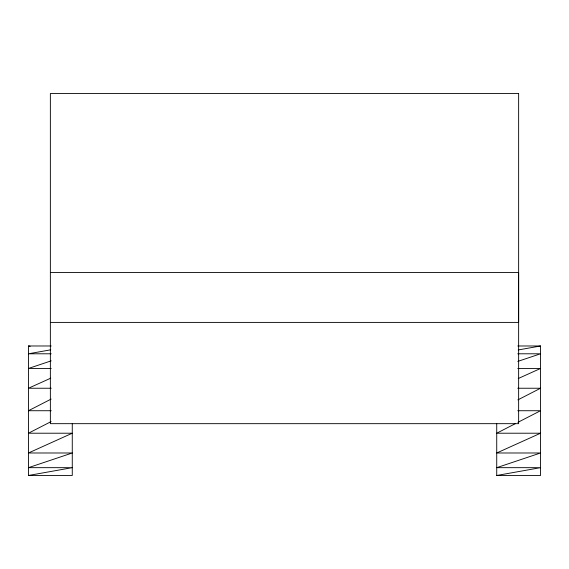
<?xml version="1.0" encoding="UTF-8"?>
<svg xmlns="http://www.w3.org/2000/svg" width="569" height="569" viewBox="0 0 569 569"><rect width="100%" height="100%" fill="white"/><g stroke="black" fill="none" stroke-linecap="round" stroke-linejoin="round"><path stroke-width="0.85" d="M51.146 399.082L28.45 410.726L51.238 410.726M51.146 421.572L28.45 433.215L72.27 433.215L28.45 452.988L72.27 452.988L28.45 467.668L72.27 467.668L28.45 475.478L28.45 345.98L51.238 345.98M517.854 399.886L540.55 388.243L517.762 388.243M515.507 423.578L496.73 433.215L540.55 433.215L496.73 452.988L540.55 452.988L496.73 467.668L540.55 467.668L496.73 475.478L496.73 423.699M517.854 422.369L540.55 410.726L517.762 410.726M50.762 378.172L28.45 388.243L51.238 388.243M518.238 378.534L540.55 368.463L517.762 368.463M51.203 360.846L28.45 368.463L51.238 368.463M517.797 361.407L540.55 353.79L517.762 353.79M50.79 349.807L28.45 353.79L51.238 353.79M518.21 349.956L540.55 345.98L540.55 475.478L496.73 475.478M50.364 272.466L518.636 272.466L518.636 322.403L50.364 322.403M517.762 345.98L540.55 345.98M28.45 475.478L72.27 475.478L72.27 423.699M28.45 345.98L30.171 346.286M518.636 93.522L50.364 93.522L50.364 423.67L518.636 423.67L518.636 93.522"/></g></svg>
